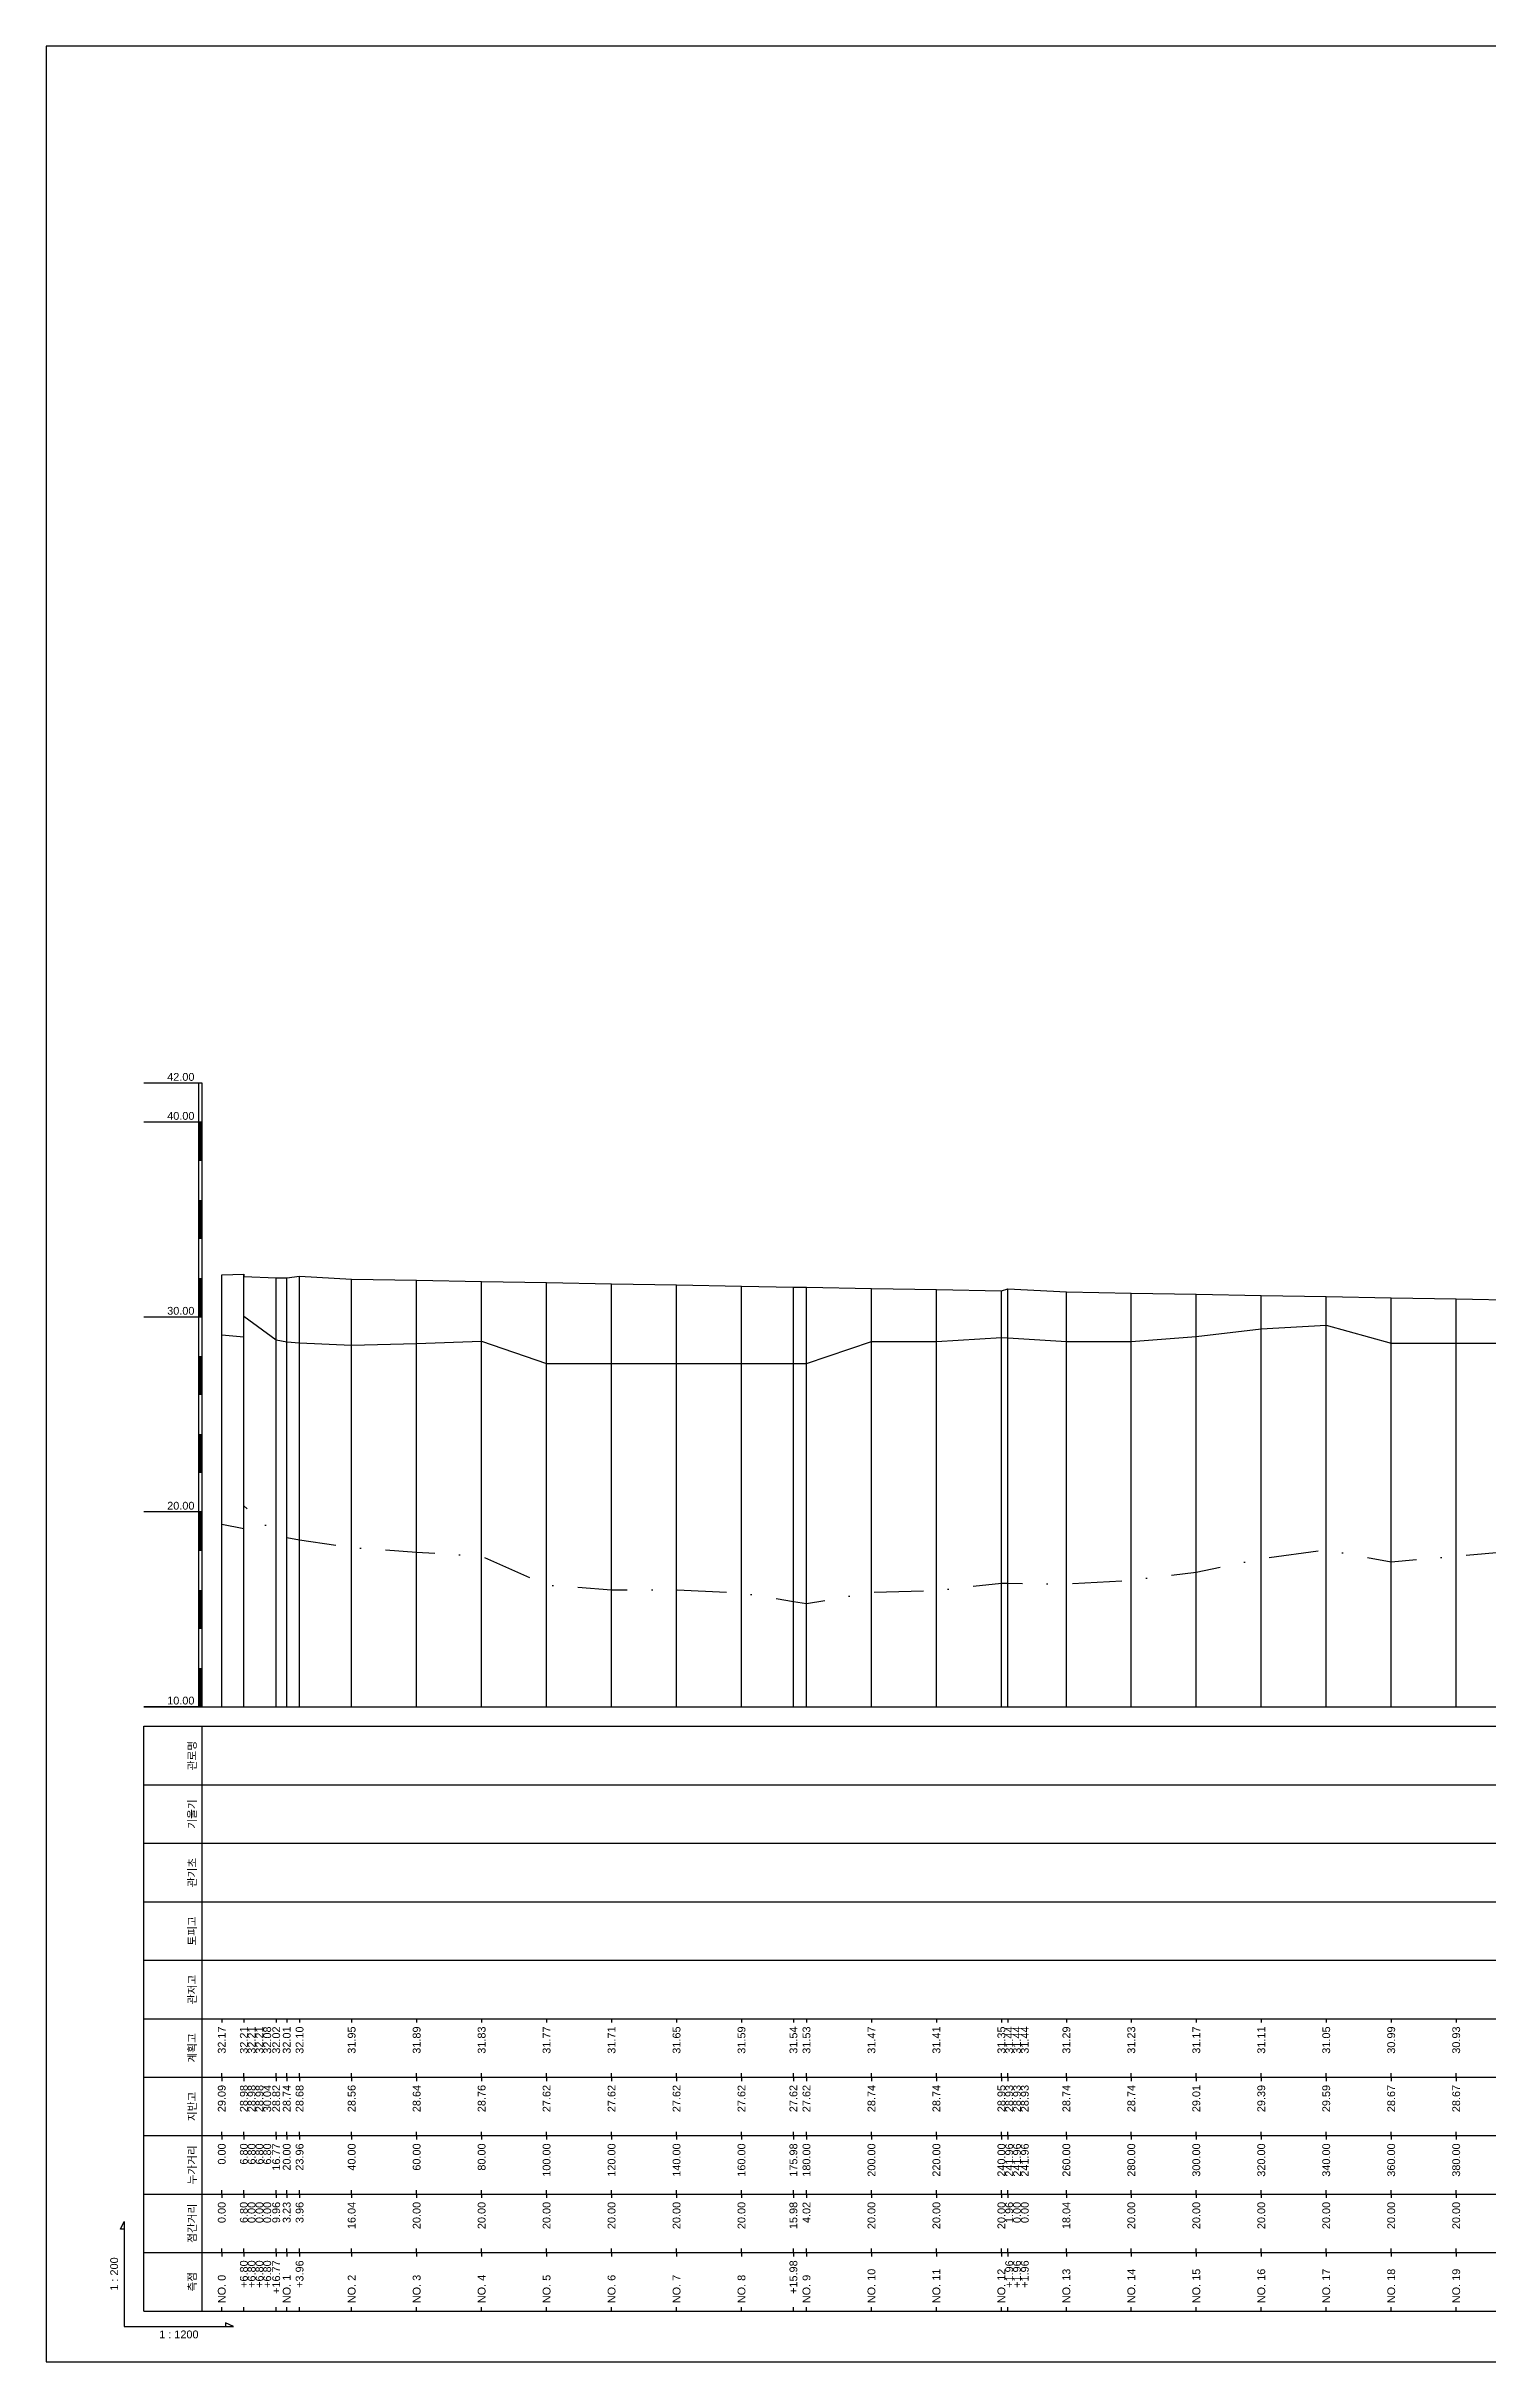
# Model space of a CAD drawing. Header units: millimetres. Extents: x -105495 to 3444, y -108190 to 2013.
# Drawn here: x 881 to 1251, y -14168 to -13574 of the extents above; entities that cross this region are included whole.
import ezdxf
from ezdxf.enums import TextEntityAlignment as Align

# ---------------------------------------------------------------- set-up
doc = ezdxf.new("R2010")
doc.units = ezdxf.units.MM
doc.linetypes.add('DASHDOT', pattern=[25.4, 12.7, -6.35, 0, -6.35])
for name, color, linetype in [('KZ_종단_계획선', 1, 'Continuous'), ('KZ_종단_도각', 7, 'Continuous'), ('KZ_종단_수직선', 7, 'Continuous'), ('KZ_종단_암선1', 56, 'DASHDOT'), ('KZ_종단_지반선', 3, 'Continuous'), ('KZ_종단_테이블문자', 7, 'Continuous'), ('KZ_종단_테이블선', 7, 'Continuous'), ('KZ_종단_폴대', 7, 'Continuous')]:
    doc.layers.add(name, color=color, linetype=linetype)
doc.styles.get("Standard").update_dxf_attribs({"font": 'arial.ttf'})

msp = doc.modelspace()

# ---------------------------------------------------------------- linework, layer by layer
at = {"layer": 'KZ_종단_계획선'}
msp.add_lwpolyline([(926, -13889.17), (931.67, -13888.96), (931.67, -13888.96), (931.67, -13888.96), (931.67, -13889.59), (939.97, -13889.91), (942.67, -13889.96), (945.96, -13889.51), (959.33, -13890.26), (976, -13890.56), (992.67, -13890.86), (1009.33, -13891.16), (1026, -13891.46), (1042.67, -13891.76), (1059.33, -13892.06), (1072.65, -13892.3), (1076, -13892.36), (1092.67, -13892.66), (1109.33, -13892.96), (1126, -13893.26), (1127.64, -13892.78), (1127.64, -13892.78), (1127.64, -13892.78), (1142.67, -13893.56), (1159.33, -13893.86), (1176, -13894.16), (1192.67, -13894.46), (1209.33, -13894.76), (1226, -13895.06), (1242.67, -13895.36), (1259.33, -13895.66)], dxfattribs=at)
at = {"layer": 'KZ_종단_도각'}
msp.add_lwpolyline([(881, -14168), (1722, -14168), (1722, -13574), (881, -13574)], close=True, dxfattribs=at)
at = {"layer": 'KZ_종단_수직선'}
for p, q in [((926, -14000), (926, -13889.17)), ((931.67, -14000), (931.67, -13888.96)), ((931.67, -14000), (931.67, -13888.96)), ((931.67, -14000), (931.67, -13888.96)), ((931.67, -14000), (931.67, -13889.59)), ((939.97, -14000), (939.97, -13889.91)), ((942.67, -14000), (942.67, -13889.96)), ((945.97, -14000), (945.97, -13889.51)), ((959.33, -14000), (959.33, -13890.26)), ((976, -14000), (976, -13890.56)), ((992.67, -14000), (992.67, -13890.86)), ((1009.33, -14000), (1009.33, -13891.16)), ((1026, -14000), (1026, -13891.46)), ((1042.67, -14000), (1042.67, -13891.76)), ((1059.33, -14000), (1059.33, -13892.06)), ((1072.65, -14000), (1072.65, -13892.3)), ((1076, -14000), (1076, -13892.36)), ((1092.67, -14000), (1092.67, -13892.66)), ((1109.33, -14000), (1109.33, -13892.96)), ((1126, -14000), (1126, -13893.26)), ((1127.63, -14000), (1127.63, -13892.78)), ((1127.63, -14000), (1127.63, -13892.78)), ((1127.63, -14000), (1127.63, -13892.78)), ((1142.67, -14000), (1142.67, -13893.56)), ((1159.33, -14000), (1159.33, -13893.86)), ((1176, -14000), (1176, -13894.16)), ((1192.67, -14000), (1192.67, -13894.46)), ((1209.33, -14000), (1209.33, -13894.76)), ((1226, -14000), (1226, -13895.06)), ((1242.67, -14000), (1242.67, -13895.36))]:
    msp.add_line(p, q, dxfattribs=at)
at = {"layer": 'KZ_종단_암선1', "flags": 128}
msp.add_lwpolyline([(926, -13953.13), (931.67, -13954.23), (931.67, -13954.23), (931.67, -13954.23), (931.67, -13948.45), (939.97, -13955.84), (942.67, -13956.55), (945.97, -13957.17), (959.33, -13959.1), (976, -13960.3), (992.67, -13961.37), (1009.33, -13968.71), (1026, -13969.98), (1042.67, -13969.98), (1059.33, -13970.79), (1072.65, -13972.98), (1076, -13973.53), (1092.67, -13970.62), (1109.33, -13970.14), (1126, -13968.28), (1127.63, -13968.3), (1127.63, -13968.3), (1127.63, -13968.3), (1142.67, -13968.46), (1159.33, -13967.52), (1176, -13965.41), (1192.67, -13962), (1209.33, -13959.69), (1226, -13962.82), (1242.67, -13961.33), (1259.33, -13959.83), (1276, -13954.36), (1292.67, -13952.77), (1307.27, -13957.89), (1308.48, -13957.97), (1308.48, -13957.97), (1308.48, -13957.97), (1308.48, -13957.97), (1308.48, -13957.97), (1309.33, -13958.03), (1326, -13945.01), (1342.67, -13939.35), (1359.33, -13937.15), (1376, -13937.48), (1392.67, -13934.43), (1409.33, -13932.91), (1426, -13927.29), (1442.67, -13930.95), (1459.33, -13933.34), (1471.71, -13943.48), (1476, -13943.49), (1492.67, -13943.51), (1509.33, -13943.51), (1512.56, -13945.23), (1526, -13952.41), (1542.67, -13952.41), (1559.33, -13952.4), (1576, -13952.39), (1592.67, -13952.38), (1609.33, -13952.37), (1626, -13953.13), (1642.67, -13953.12), (1659.33, -13953.11), (1676, -13953.1), (1680.08, -13953.1), (1680.08, -13953.1), (1680.08, -13953.1), (1680.08, -13953.1), (1680.08, -13953.1), (1680.08, -13953.1), (1680.27, -13953.1)], dxfattribs=at)
at = {"layer": 'KZ_종단_지반선', "flags": 128}
msp.add_lwpolyline([(926, -13904.55), (931.67, -13905.09), (931.67, -13905.09), (931.67, -13905.09), (931.67, -13899.8), (939.97, -13905.88), (942.67, -13906.32), (945.97, -13906.62), (959.33, -13907.22), (976, -13906.78), (992.67, -13906.21), (1009.33, -13911.9), (1026, -13911.9), (1042.67, -13911.9), (1059.33, -13911.9), (1072.65, -13911.9), (1076, -13911.9), (1092.67, -13906.3), (1109.33, -13906.3), (1126, -13905.24), (1127.63, -13905.34), (1127.63, -13905.34), (1127.63, -13905.34), (1142.67, -13906.3), (1159.33, -13906.3), (1176, -13904.96), (1192.67, -13903.06), (1209.33, -13902.05), (1226, -13906.66), (1242.67, -13906.66), (1259.33, -13906.66)], dxfattribs=at)
at = {"layer": 'KZ_종단_테이블선'}
for p, q in [((906, -14000), (1685.27, -14000)), ((906, -14020), (906, -14005)), ((906, -14005), (1685.27, -14005)), ((921, -14020), (921, -14005)), ((906, -14035), (906, -14020)), ((906, -14020), (1685.27, -14020)), ((921, -14035), (921, -14020)), ((906, -14050), (906, -14035)), ((906, -14035), (1685.27, -14035)), ((921, -14050), (921, -14035)), ((906, -14065), (906, -14050)), ((906, -14050), (1685.27, -14050)), ((921, -14065), (921, -14050)), ((906, -14080), (906, -14065)), ((906, -14065), (1685.27, -14065)), ((921, -14080), (921, -14065)), ((906, -14095), (906, -14080)), ((906, -14080), (1685.27, -14080)), ((921, -14095), (921, -14080)), ((926, -14080), (926, -14081)), ((931.67, -14080), (931.67, -14081)), ((931.67, -14080), (931.67, -14081)), ((931.67, -14080), (931.67, -14081)), ((931.67, -14080), (931.67, -14081)), ((939.97, -14080), (939.97, -14081)), ((942.67, -14080), (942.67, -14081)), ((945.97, -14080), (945.97, -14081)), ((959.33, -14080), (959.33, -14081)), ((976, -14080), (976, -14081)), ((992.67, -14080), (992.67, -14081)), ((1009.33, -14080), (1009.33, -14081)), ((1026, -14080), (1026, -14081)), ((1042.67, -14080), (1042.67, -14081)), ((1059.33, -14080), (1059.33, -14081)), ((1072.65, -14080), (1072.65, -14081)), ((1076, -14080), (1076, -14081)), ((1092.67, -14080), (1092.67, -14081)), ((1109.33, -14080), (1109.33, -14081)), ((1126, -14080), (1126, -14081)), ((1127.63, -14080), (1127.63, -14081)), ((1127.63, -14080), (1127.63, -14081)), ((1127.63, -14080), (1127.63, -14081)), ((1142.67, -14080), (1142.67, -14081)), ((1159.33, -14080), (1159.33, -14081)), ((1176, -14080), (1176, -14081)), ((1192.67, -14080), (1192.67, -14081)), ((1209.33, -14080), (1209.33, -14081)), ((1226, -14080), (1226, -14081)), ((1242.67, -14080), (1242.67, -14081)), ((906, -14110), (906, -14095)), ((906, -14095), (1685.27, -14095)), ((921, -14110), (921, -14095)), ((926, -14095), (926, -14094)), ((926, -14095), (926, -14096)), ((931.67, -14095), (931.67, -14094)), ((931.67, -14095), (931.67, -14094)), ((931.67, -14095), (931.67, -14094)), ((931.67, -14095), (931.67, -14094)), ((931.67, -14095), (931.67, -14096)), ((931.67, -14095), (931.67, -14096)), ((931.67, -14095), (931.67, -14096)), ((931.67, -14095), (931.67, -14096)), ((939.97, -14095), (939.97, -14094)), ((939.97, -14095), (939.97, -14096)), ((942.67, -14095), (942.67, -14094)), ((942.67, -14095), (942.67, -14096)), ((945.97, -14095), (945.97, -14094)), ((945.97, -14095), (945.97, -14096)), ((959.33, -14095), (959.33, -14094)), ((959.33, -14095), (959.33, -14096)), ((976, -14095), (976, -14094)), ((976, -14095), (976, -14096)), ((992.67, -14095), (992.67, -14094)), ((992.67, -14095), (992.67, -14096)), ((1009.33, -14095), (1009.33, -14094)), ((1009.33, -14095), (1009.33, -14096)), ((1026, -14095), (1026, -14094)), ((1026, -14095), (1026, -14096)), ((1042.67, -14095), (1042.67, -14094)), ((1042.67, -14095), (1042.67, -14096)), ((1059.33, -14095), (1059.33, -14094)), ((1059.33, -14095), (1059.33, -14096)), ((1072.65, -14095), (1072.65, -14094)), ((1072.65, -14095), (1072.65, -14096)), ((1076, -14095), (1076, -14094)), ((1076, -14095), (1076, -14096)), ((1092.67, -14095), (1092.67, -14094)), ((1092.67, -14095), (1092.67, -14096)), ((1109.33, -14095), (1109.33, -14094)), ((1109.33, -14095), (1109.33, -14096)), ((1126, -14095), (1126, -14094)), ((1126, -14095), (1126, -14096)), ((1127.63, -14095), (1127.63, -14094)), ((1127.63, -14095), (1127.63, -14094)), ((1127.63, -14095), (1127.63, -14094)), ((1127.63, -14095), (1127.63, -14096)), ((1127.63, -14095), (1127.63, -14096)), ((1127.63, -14095), (1127.63, -14096)), ((1142.67, -14095), (1142.67, -14094)), ((1142.67, -14095), (1142.67, -14096)), ((1159.33, -14095), (1159.33, -14094)), ((1159.33, -14095), (1159.33, -14096)), ((1176, -14095), (1176, -14094)), ((1176, -14095), (1176, -14096)), ((1192.67, -14095), (1192.67, -14094)), ((1192.67, -14095), (1192.67, -14096)), ((1209.33, -14095), (1209.33, -14094)), ((1209.33, -14095), (1209.33, -14096)), ((1226, -14095), (1226, -14094)), ((1226, -14095), (1226, -14096)), ((1242.67, -14095), (1242.67, -14094)), ((1242.67, -14095), (1242.67, -14096)), ((906, -14125), (906, -14110)), ((906, -14110), (1685.27, -14110)), ((921, -14125), (921, -14110)), ((926, -14110), (926, -14109)), ((926, -14110), (926, -14111)), ((931.67, -14110), (931.67, -14109)), ((931.67, -14110), (931.67, -14109)), ((931.67, -14110), (931.67, -14109)), ((931.67, -14110), (931.67, -14109)), ((931.67, -14110), (931.67, -14111)), ((931.67, -14110), (931.67, -14111)), ((931.67, -14110), (931.67, -14111)), ((931.67, -14110), (931.67, -14111)), ((939.97, -14110), (939.97, -14109)), ((939.97, -14110), (939.97, -14111)), ((942.67, -14110), (942.67, -14109)), ((942.67, -14110), (942.67, -14111)), ((945.97, -14110), (945.97, -14109)), ((945.97, -14110), (945.97, -14111)), ((959.33, -14110), (959.33, -14109)), ((959.33, -14110), (959.33, -14111)), ((976, -14110), (976, -14109)), ((976, -14110), (976, -14111)), ((992.67, -14110), (992.67, -14109)), ((992.67, -14110), (992.67, -14111)), ((1009.33, -14110), (1009.33, -14109)), ((1009.33, -14110), (1009.33, -14111)), ((1026, -14110), (1026, -14109)), ((1026, -14110), (1026, -14111)), ((1042.67, -14110), (1042.67, -14109)), ((1042.67, -14110), (1042.67, -14111)), ((1059.33, -14110), (1059.33, -14109)), ((1059.33, -14110), (1059.33, -14111)), ((1072.65, -14110), (1072.65, -14109)), ((1072.65, -14110), (1072.65, -14111)), ((1076, -14110), (1076, -14109)), ((1076, -14110), (1076, -14111)), ((1092.67, -14110), (1092.67, -14109)), ((1092.67, -14110), (1092.67, -14111)), ((1109.33, -14110), (1109.33, -14109)), ((1109.33, -14110), (1109.33, -14111)), ((1126, -14110), (1126, -14109)), ((1126, -14110), (1126, -14111)), ((1127.63, -14110), (1127.63, -14109)), ((1127.63, -14110), (1127.63, -14109)), ((1127.63, -14110), (1127.63, -14109)), ((1127.63, -14110), (1127.63, -14111)), ((1127.63, -14110), (1127.63, -14111)), ((1127.63, -14110), (1127.63, -14111)), ((1142.67, -14110), (1142.67, -14109)), ((1142.67, -14110), (1142.67, -14111)), ((1159.33, -14110), (1159.33, -14109)), ((1159.33, -14110), (1159.33, -14111)), ((1176, -14110), (1176, -14109)), ((1176, -14110), (1176, -14111)), ((1192.67, -14110), (1192.67, -14109)), ((1192.67, -14110), (1192.67, -14111)), ((1209.33, -14110), (1209.33, -14109)), ((1209.33, -14110), (1209.33, -14111)), ((1226, -14110), (1226, -14109)), ((1226, -14110), (1226, -14111)), ((1242.67, -14110), (1242.67, -14109)), ((1242.67, -14110), (1242.67, -14111)), ((906, -14140), (906, -14125)), ((906, -14125), (1685.27, -14125)), ((921, -14140), (921, -14125)), ((926, -14125), (926, -14124)), ((926, -14125), (926, -14126)), ((931.67, -14125), (931.67, -14124)), ((931.67, -14125), (931.67, -14124)), ((931.67, -14125), (931.67, -14124)), ((931.67, -14125), (931.67, -14124)), ((931.67, -14125), (931.67, -14126)), ((931.67, -14125), (931.67, -14126)), ((931.67, -14125), (931.67, -14126)), ((931.67, -14125), (931.67, -14126)), ((939.97, -14125), (939.97, -14124)), ((939.97, -14125), (939.97, -14126)), ((942.67, -14125), (942.67, -14124)), ((942.67, -14125), (942.67, -14126)), ((945.97, -14125), (945.97, -14124)), ((945.97, -14125), (945.97, -14126)), ((959.33, -14125), (959.33, -14124)), ((959.33, -14125), (959.33, -14126)), ((976, -14125), (976, -14124)), ((976, -14125), (976, -14126)), ((992.67, -14125), (992.67, -14124)), ((992.67, -14125), (992.67, -14126)), ((1009.33, -14125), (1009.33, -14124)), ((1009.33, -14125), (1009.33, -14126)), ((1026, -14125), (1026, -14124)), ((1026, -14125), (1026, -14126)), ((1042.67, -14125), (1042.67, -14124)), ((1042.67, -14125), (1042.67, -14126)), ((1059.33, -14125), (1059.33, -14124)), ((1059.33, -14125), (1059.33, -14126)), ((1072.65, -14125), (1072.65, -14124)), ((1072.65, -14125), (1072.65, -14126)), ((1076, -14125), (1076, -14124)), ((1076, -14125), (1076, -14126)), ((1092.67, -14125), (1092.67, -14124)), ((1092.67, -14125), (1092.67, -14126)), ((1109.33, -14125), (1109.33, -14124)), ((1109.33, -14125), (1109.33, -14126)), ((1126, -14125), (1126, -14124)), ((1126, -14125), (1126, -14126)), ((1127.63, -14125), (1127.63, -14124)), ((1127.63, -14125), (1127.63, -14124)), ((1127.63, -14125), (1127.63, -14124)), ((1127.63, -14125), (1127.63, -14126)), ((1127.63, -14125), (1127.63, -14126)), ((1127.63, -14125), (1127.63, -14126)), ((1142.67, -14125), (1142.67, -14124)), ((1142.67, -14125), (1142.67, -14126)), ((1159.33, -14125), (1159.33, -14124)), ((1159.33, -14125), (1159.33, -14126)), ((1176, -14125), (1176, -14124)), ((1176, -14125), (1176, -14126)), ((1192.67, -14125), (1192.67, -14124)), ((1192.67, -14125), (1192.67, -14126)), ((1209.33, -14125), (1209.33, -14124)), ((1209.33, -14125), (1209.33, -14126)), ((1226, -14125), (1226, -14124)), ((1226, -14125), (1226, -14126)), ((1242.67, -14125), (1242.67, -14124)), ((1242.67, -14125), (1242.67, -14126)), ((906, -14155), (906, -14140)), ((906, -14140), (1685.27, -14140)), ((921, -14155), (921, -14140)), ((926, -14140), (926, -14139)), ((926, -14140), (926, -14141)), ((931.67, -14140), (931.67, -14139)), ((931.67, -14140), (931.67, -14139)), ((931.67, -14140), (931.67, -14139)), ((931.67, -14140), (931.67, -14139)), ((931.67, -14140), (931.67, -14141)), ((931.67, -14140), (931.67, -14141)), ((931.67, -14140), (931.67, -14141)), ((931.67, -14140), (931.67, -14141)), ((939.97, -14140), (939.97, -14139)), ((939.97, -14140), (939.97, -14141)), ((942.67, -14140), (942.67, -14139)), ((942.67, -14140), (942.67, -14141)), ((945.97, -14140), (945.97, -14139)), ((945.97, -14140), (945.97, -14141)), ((959.33, -14140), (959.33, -14139)), ((959.33, -14140), (959.33, -14141)), ((976, -14140), (976, -14139)), ((976, -14140), (976, -14141)), ((992.67, -14140), (992.67, -14139)), ((992.67, -14140), (992.67, -14141)), ((1009.33, -14140), (1009.33, -14139)), ((1009.33, -14140), (1009.33, -14141)), ((1026, -14140), (1026, -14139)), ((1026, -14140), (1026, -14141)), ((1042.67, -14140), (1042.67, -14139)), ((1042.67, -14140), (1042.67, -14141)), ((1059.33, -14140), (1059.33, -14139)), ((1059.33, -14140), (1059.33, -14141)), ((1072.65, -14140), (1072.65, -14139)), ((1072.65, -14140), (1072.65, -14141)), ((1076, -14140), (1076, -14139)), ((1076, -14140), (1076, -14141)), ((1092.67, -14140), (1092.67, -14139)), ((1092.67, -14140), (1092.67, -14141)), ((1109.33, -14140), (1109.33, -14139)), ((1109.33, -14140), (1109.33, -14141)), ((1126, -14140), (1126, -14139)), ((1126, -14140), (1126, -14141)), ((1127.63, -14140), (1127.63, -14139)), ((1127.63, -14140), (1127.63, -14139)), ((1127.63, -14140), (1127.63, -14139)), ((1127.63, -14140), (1127.63, -14141)), ((1127.63, -14140), (1127.63, -14141)), ((1127.63, -14140), (1127.63, -14141)), ((1142.67, -14140), (1142.67, -14139)), ((1142.67, -14140), (1142.67, -14141)), ((1159.33, -14140), (1159.33, -14139)), ((1159.33, -14140), (1159.33, -14141)), ((1176, -14140), (1176, -14139)), ((1176, -14140), (1176, -14141)), ((1192.67, -14140), (1192.67, -14139)), ((1192.67, -14140), (1192.67, -14141)), ((1209.33, -14140), (1209.33, -14139)), ((1209.33, -14140), (1209.33, -14141)), ((1226, -14140), (1226, -14139)), ((1226, -14140), (1226, -14141)), ((1242.67, -14140), (1242.67, -14139)), ((1242.67, -14140), (1242.67, -14141)), ((906, -14155), (1685.27, -14155)), ((926, -14155), (926, -14154)), ((931.67, -14155), (931.67, -14154)), ((931.67, -14155), (931.67, -14154)), ((931.67, -14155), (931.67, -14154)), ((931.67, -14155), (931.67, -14154)), ((939.97, -14155), (939.97, -14154)), ((942.67, -14155), (942.67, -14154)), ((945.97, -14155), (945.97, -14154)), ((959.33, -14155), (959.33, -14154)), ((976, -14155), (976, -14154)), ((992.67, -14155), (992.67, -14154)), ((1009.33, -14155), (1009.33, -14154)), ((1026, -14155), (1026, -14154)), ((1042.67, -14155), (1042.67, -14154)), ((1059.33, -14155), (1059.33, -14154)), ((1072.65, -14155), (1072.65, -14154)), ((1076, -14155), (1076, -14154)), ((1092.67, -14155), (1092.67, -14154)), ((1109.33, -14155), (1109.33, -14154)), ((1126, -14155), (1126, -14154)), ((1127.63, -14155), (1127.63, -14154)), ((1127.63, -14155), (1127.63, -14154)), ((1127.63, -14155), (1127.63, -14154)), ((1142.67, -14155), (1142.67, -14154)), ((1159.33, -14155), (1159.33, -14154)), ((1176, -14155), (1176, -14154)), ((1192.67, -14155), (1192.67, -14154)), ((1209.33, -14155), (1209.33, -14154)), ((1226, -14155), (1226, -14154)), ((1242.67, -14155), (1242.67, -14154))]:
    msp.add_line(p, q, dxfattribs=at)
msp.add_lwpolyline([(901, -14134), (900, -14134), (901, -14132), (901, -14159), (929, -14159), (927, -14158), (927, -14159)], dxfattribs=at)
at = {"layer": 'KZ_종단_폴대'}
for p, q in [((921, -13840), (906, -13840)), ((921, -13850), (906, -13850)), ((921, -13900), (906, -13900)), ((921, -13950), (906, -13950)), ((921, -14000), (906, -14000))]:
    msp.add_line(p, q, dxfattribs=at)
msp.add_lwpolyline([(921, -14000), (921, -13840), (920, -13840), (920, -14000), (921, -14000)], dxfattribs=at)
at = {"layer": 'KZ_종단_폴대', "const_width": 1}
for points in [[(920.5, -13860), (920.5, -13850)], [(920.5, -13880), (920.5, -13870)], [(920.5, -13900), (920.5, -13890)], [(920.5, -13920), (920.5, -13910)], [(920.5, -13940), (920.5, -13930)], [(920.5, -13960), (920.5, -13950)], [(920.5, -13980), (920.5, -13970)], [(920.5, -14000), (920.5, -13990)]]:
    msp.add_lwpolyline(points, dxfattribs=at)

# ---------------------------------------------------------------- texts
at = {"layer": 'KZ_종단_테이블문자'}
for s, p in [('32.17', (926, -14082)), ('32.21', (931.67, -14082)), ('32.21', (933.67, -14082)), ('32.21', (935.67, -14082)), ('32.08', (937.67, -14082)), ('32.02', (939.97, -14082)), ('32.01', (942.67, -14082)), ('32.10', (945.97, -14082)), ('31.95', (959.33, -14082)), ('31.89', (976, -14082)), ('31.83', (992.67, -14082)), ('31.77', (1009.33, -14082)), ('31.71', (1026, -14082)), ('31.65', (1042.67, -14082)), ('31.59', (1059.33, -14082)), ('31.54', (1072.65, -14082)), ('31.53', (1076, -14082)), ('31.47', (1092.67, -14082)), ('31.41', (1109.33, -14082)), ('31.35', (1126, -14082)), ('31.44', (1128, -14082)), ('31.44', (1130, -14082)), ('31.44', (1132, -14082)), ('31.29', (1142.67, -14082)), ('31.23', (1159.33, -14082)), ('31.17', (1176, -14082)), ('31.11', (1192.67, -14082)), ('31.05', (1209.33, -14082)), ('30.99', (1226, -14082)), ('30.93', (1242.67, -14082)), ('29.09', (926, -14097)), ('28.98', (931.67, -14097)), ('28.98', (933.67, -14097)), ('28.98', (935.67, -14097)), ('30.04', (937.67, -14097)), ('28.82', (939.97, -14097)), ('28.74', (942.67, -14097)), ('28.68', (945.97, -14097)), ('28.56', (959.33, -14097)), ('28.64', (976, -14097)), ('28.76', (992.67, -14097)), ('27.62', (1009.33, -14097)), ('27.62', (1026, -14097)), ('27.62', (1042.67, -14097)), ('27.62', (1059.33, -14097)), ('27.62', (1072.65, -14097)), ('27.62', (1076, -14097)), ('28.74', (1092.67, -14097)), ('28.74', (1109.33, -14097)), ('28.95', (1126, -14097)), ('28.93', (1128, -14097)), ('28.93', (1130, -14097)), ('28.93', (1132, -14097)), ('28.74', (1142.67, -14097)), ('28.74', (1159.33, -14097)), ('29.01', (1176, -14097)), ('29.39', (1192.67, -14097)), ('29.59', (1209.33, -14097)), ('28.67', (1226, -14097)), ('28.67', (1242.67, -14097)), ('0.00', (926, -14112)), ('6.80', (931.67, -14112)), ('6.80', (933.67, -14112)), ('6.80', (935.67, -14112)), ('6.80', (937.67, -14112)), ('16.77', (939.97, -14112)), ('20.00', (942.67, -14112)), ('23.96', (945.97, -14112)), ('40.00', (959.33, -14112)), ('60.00', (976, -14112)), ('80.00', (992.67, -14112)), ('100.00', (1009.33, -14112)), ('120.00', (1026, -14112)), ('140.00', (1042.67, -14112)), ('160.00', (1059.33, -14112)), ('175.98', (1072.65, -14112)), ('180.00', (1076, -14112)), ('200.00', (1092.67, -14112)), ('220.00', (1109.33, -14112)), ('240.00', (1126, -14112)), ('241.96', (1128, -14112)), ('241.96', (1130, -14112)), ('241.96', (1132, -14112)), ('260.00', (1142.67, -14112)), ('280.00', (1159.33, -14112)), ('300.00', (1176, -14112)), ('320.00', (1192.67, -14112)), ('340.00', (1209.33, -14112)), ('360.00', (1226, -14112)), ('380.00', (1242.67, -14112)), ('0.00', (926, -14127)), ('6.80', (931.67, -14127)), ('0.00', (933.67, -14127)), ('0.00', (935.67, -14127)), ('0.00', (937.67, -14127)), ('9.96', (939.97, -14127)), ('3.23', (942.67, -14127)), ('3.96', (945.97, -14127)), ('16.04', (959.33, -14127)), ('20.00', (976, -14127)), ('20.00', (992.67, -14127)), ('20.00', (1009.33, -14127)), ('20.00', (1026, -14127)), ('20.00', (1042.67, -14127)), ('20.00', (1059.33, -14127)), ('15.98', (1072.65, -14127)), ('4.02', (1076, -14127)), ('20.00', (1092.67, -14127)), ('20.00', (1109.33, -14127)), ('20.00', (1126, -14127)), ('1.96', (1128, -14127)), ('0.00', (1130, -14127)), ('0.00', (1132, -14127)), ('18.04', (1142.67, -14127)), ('20.00', (1159.33, -14127)), ('20.00', (1176, -14127)), ('20.00', (1192.67, -14127)), ('20.00', (1209.33, -14127)), ('20.00', (1226, -14127)), ('20.00', (1242.67, -14127)), ('+6.80', (931.67, -14142)), ('+6.80', (933.67, -14142)), ('+6.80', (935.67, -14142)), ('+6.80', (937.67, -14142)), ('+16.77', (939.97, -14142)), ('+3.96', (945.97, -14142)), ('+15.98', (1072.65, -14142)), ('+1.96', (1128, -14142)), ('+1.96', (1130, -14142)), ('+1.96', (1132, -14142))]:
    msp.add_text(s, height=2, rotation=90, dxfattribs=at).set_placement(p, align=Align.MIDDLE_RIGHT)
for s, p in [('NO. 0', (926, -14153)), ('NO. 1', (942.67, -14153)), ('NO. 2', (959.33, -14153)), ('NO. 3', (976, -14153)), ('NO. 4', (992.67, -14153)), ('NO. 5', (1009.33, -14153)), ('NO. 6', (1026, -14153)), ('NO. 7', (1042.67, -14153)), ('NO. 8', (1059.33, -14153)), ('NO. 9', (1076, -14153)), ('NO. 10', (1092.67, -14153)), ('NO. 11', (1109.33, -14153)), ('NO. 12', (1126, -14153)), ('NO. 13', (1142.67, -14153)), ('NO. 14', (1159.33, -14153)), ('NO. 15', (1176, -14153)), ('NO. 16', (1192.67, -14153)), ('NO. 17', (1209.33, -14153)), ('NO. 18', (1226, -14153)), ('NO. 19', (1242.67, -14153))]:
    msp.add_text(s, height=2, rotation=90, dxfattribs=at).set_placement(p, align=Align.MIDDLE_LEFT)
at = {"layer": 'KZ_종단_테이블선'}
for s, p in [('관로명', (920, -14012.5)), ('기울기', (920, -14027.5)), ('관기초', (920, -14042.5)), ('토피고', (920, -14057.5)), ('관저고', (920, -14072.5)), ('계획고', (920, -14087.5)), ('지반고', (920, -14102.5)), ('누가거리', (920, -14117.5)), ('점간거리', (920, -14132.5)), ('1 : 200', (900, -14145.5)), ('측점', (920, -14147.5))]:
    msp.add_text(s, height=2, rotation=90, dxfattribs=at).set_placement(p, align=Align.BOTTOM_CENTER)
msp.add_text('1 : 1200', height=2, dxfattribs=at).set_placement((915, -14160), align=Align.TOP_CENTER)
at = {"layer": 'KZ_종단_폴대'}
for s, p in [('42.00', (919, -13840)), ('40.00', (919, -13850)), ('30.00', (919, -13900)), ('20.00', (919, -13950)), ('10.00', (919, -14000))]:
    msp.add_text(s, height=2, dxfattribs=at).set_placement(p, align=Align.BOTTOM_RIGHT)

doc.saveas('drawing.dxf')
